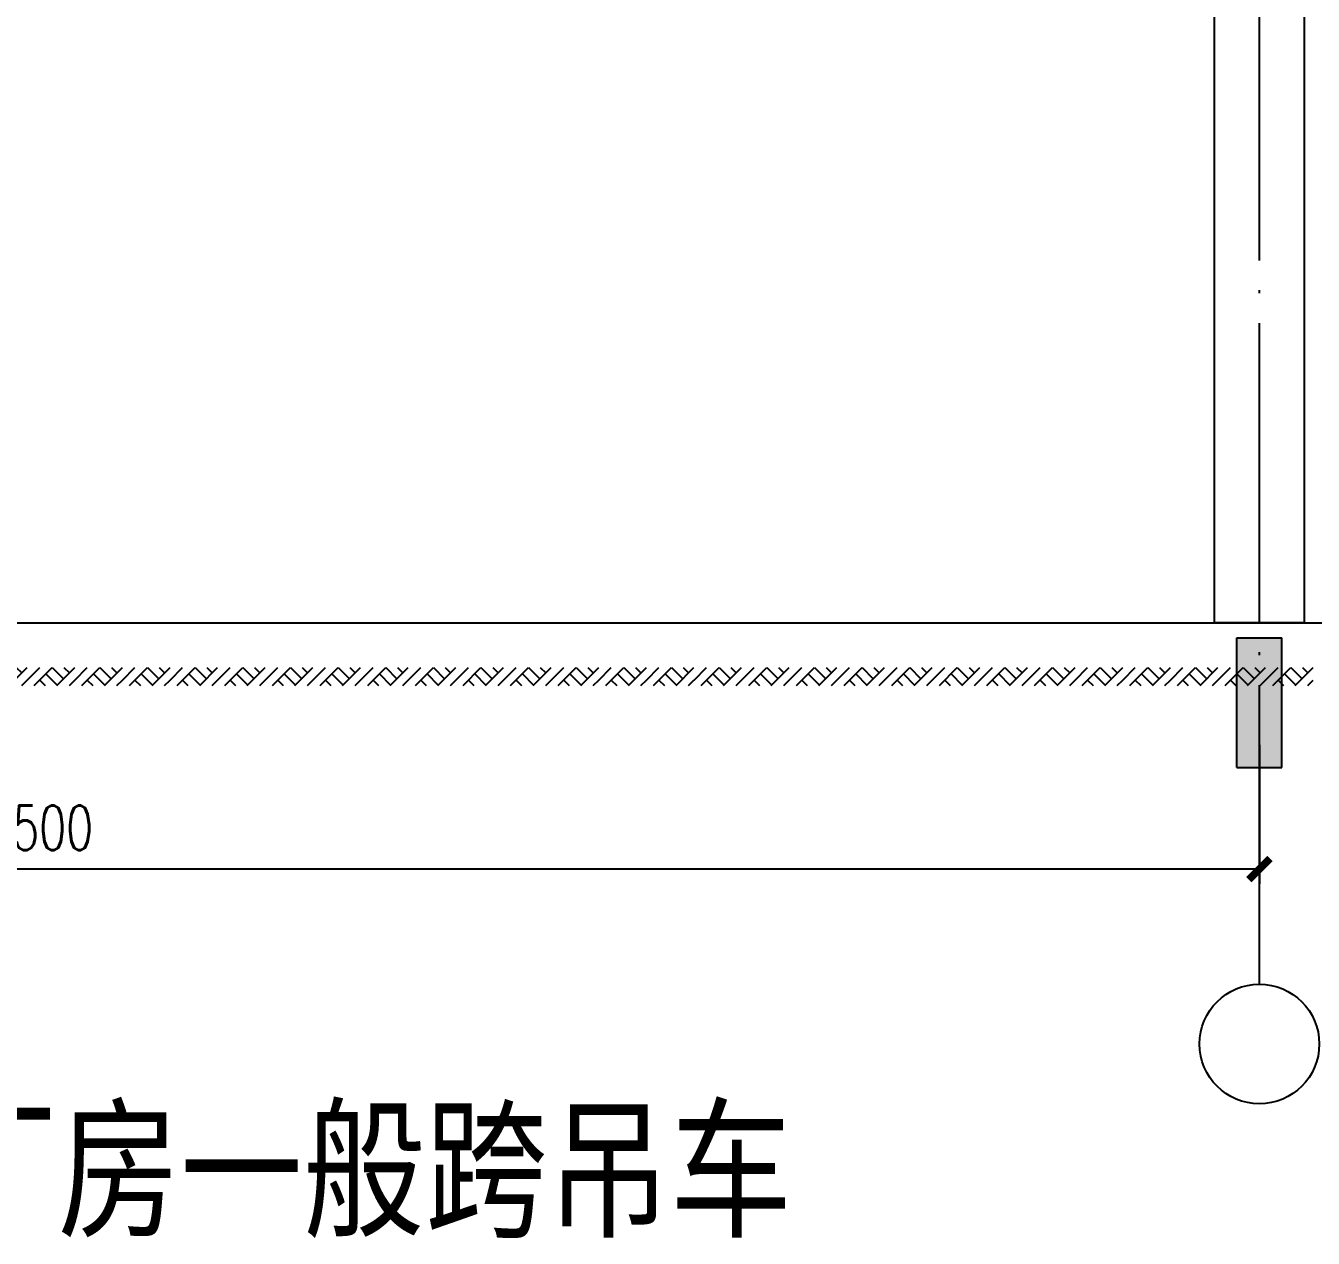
# Model space of a CAD drawing. Extents: x -1201378 to 2367219, y -619313 to 244905.
# Drawn here: x 1264076 to 1272686, y 131167 to 139275 of the extents above; entities that cross this region are included whole.
import ezdxf
from ezdxf.enums import TextEntityAlignment as Align

# ---------------------------------------------------------------- set-up
doc = ezdxf.new("R2010")
doc.units = 0
doc.header["$LTSCALE"] = 1000
doc.linetypes.add('DOTE', pattern=[2.42, 2, -0.2, 0.02, -0.2])
doc.layers.get('0').update_dxf_attribs({"linetype": 'CONTINUOUS'})
doc.layers.get('Defpoints').update_dxf_attribs({"linetype": 'CONTINUOUS'})
for name, color, linetype in [('A-AXIS-D', 1, 'CONTINUOUS'), ('A-AXIS-DOTE', 14, 'DOTE'), ('A-HATCH-1', 252, 'CONTINUOUS'), ('AS-COLN', 6, 'CONTINUOUS'), ('COLUMN', 9, 'CONTINUOUS'), ('PUB_HATCH', 8, 'CONTINUOUS'), ('S-TEXT', 21, 'CONTINUOUS')]:
    doc.layers.add(name, color=color, linetype=linetype)
doc.styles.add('_TCH_DIM_T3', font='SIMPLEX', dxfattribs={"width": 0.705882, "bigfont": 'GBCBIG'})
doc.styles.add('黑体', font='simhei.ttf', dxfattribs={"width": 0.8})
doc.dimstyles.new('_TCH_ARCH&&100', dxfattribs={"dimtxt": 297.5, "dimasz": 100, "dimexe": 100, "dimexo": 100, "dimgap": 126.25, "dimtad": 1, "dimdec": 0, "dimzin": 0, "dimdsep": 46, "dimtxsty": '_TCH_DIM_T3', "dimblk": 'ARCHTICK', "dimcen": 0.09, "dimclrt": 7, "dimazin": 2, "dimtfac": 1, "dimtdec": 0, "dimtix": 1, "dimtmove": 2, "dimatfit": 3, "dimfxl": 30, "dimtolj": 1, "dimtzin": 0, "dimarcsym": 0})

# ---------------------------------------------------------------- blocks, each defined once
blk = doc.blocks.new('_ArchTick')
at = {"color": 0, "linetype": 'ByBlock', "const_width": 0.5}
blk.add_lwpolyline([(-0.707, -0.707), (0.707, 0.707)], dxfattribs=at)
blk = doc.blocks.new('*D6655')
at = {"layer": 'A-AXIS-D', "color": 0, "lineweight": -2, "transparency": 16777216}
for p, q in [((1255825.6, 134466), (1255825.6, 133536.7)), ((1272325.6, 134466), (1272325.6, 133536.7)), ((1255825.6, 133636.7), (1272325.6, 133636.7))]:
    blk.add_line(p, q, dxfattribs=at)
at = {"layer": 'Defpoints', "color": 0, "transparency": 16777216}
for p in [(1255825.6, 134566), (1272325.6, 134566), (1272325.6, 133636.7)]:
    blk.add_point(p, dxfattribs=at)
at = {"layer": 'A-AXIS-D', "color": 0, "lineweight": -2, "transparency": 16777216, "xscale": 100, "yscale": 100, "zscale": 100, "rotation": 180}
blk.add_blockref('_ArchTick', (1255825.6, 133636.7), dxfattribs=at)
at = {"layer": 'A-AXIS-D', "color": 0, "lineweight": -2, "transparency": 16777216, "xscale": 100, "yscale": 100, "zscale": 100}
blk.add_blockref('_ArchTick', (1272325.6, 133636.7), dxfattribs=at)
at = {"layer": 'A-AXIS-D', "color": 7, "transparency": 16777216, "insert": (1264075.6, 133911.7), "char_height": 297.5, "attachment_point": 5, "style": '_TCH_DIM_T3'}
blk.add_mtext('\\A1;16500', dxfattribs=at)
blk = doc.blocks.new('$LinePat$素土夯实')
at = {"color": 0}
for p, q in [((0, -210), (210, 0)), ((120, -300), (420, 0)), ((420, 0), (608, -188)), ((495, -300), (795, 0)), ((615, 0), (705, -90)), ((210, -210), (300, -300)), ((315, -105), (502, -293)), ((705, -300), (795, -210))]:
    blk.add_line(p, q, dxfattribs=at)

msp = doc.modelspace()

# ---------------------------------------------------------------- hatches: boundary and pattern name
at = {"layer": 'PUB_HATCH'}
msp.add_hatch(color=256, dxfattribs=at).paths.add_polyline_path([(1272475.6, 134315.8), (1272475.6, 135183.3), (1272175.6, 135183.3), (1272175.6, 134315.8)])

# ---------------------------------------------------------------- linework, layer by layer
at = {"layer": 'A-AXIS-D'}
msp.add_circle((1272325.6, 132466.4), 400, dxfattribs=at)
at = {"layer": 'A-AXIS-DOTE'}
msp.add_line((1272325.6, 132866.4), (1272325.6, 146983.3), dxfattribs=at)
at = {"layer": 'A-HATCH-1'}
msp.add_line((1254161.8, 135283.3), (1274595.6, 135283.3), dxfattribs=at)
at = {"layer": 'AS-COLN'}
for p, q in [((1272175.6, 134315.8), (1272175.6, 135183.3)), ((1272175.6, 135183.3), (1272475.6, 135183.3)), ((1272475.6, 134315.8), (1272475.6, 135183.3)), ((1272175.6, 134315.8), (1272475.6, 134315.8))]:
    msp.add_line(p, q, dxfattribs=at)
at = {"layer": 'COLUMN'}
msp.add_lwpolyline([(1272625.6, 146983.3), (1272625.6, 135283.3), (1272025.6, 135283.3), (1272025.6, 146983.3), (1272625.6, 146983.3)], dxfattribs=at)

# ---------------------------------------------------------------- block references
at = {"layer": 'A-HATCH-1', "xscale": 0.4006927353938229, "yscale": 0.4, "zscale": 0.4}
for p in [(1263766.1, 134983.3), (1264084.7, 134983.3), (1264403.2, 134983.3), (1264721.8, 134983.3), (1265040.3, 134983.3), (1265358.9, 134983.3), (1265677.4, 134983.3), (1265996, 134983.3), (1266314.5, 134983.3), (1266633.1, 134983.3), (1266951.6, 134983.3), (1267270.2, 134983.3), (1267588.7, 134983.3), (1267907.3, 134983.3), (1268225.8, 134983.3), (1268544.4, 134983.3), (1268862.9, 134983.3), (1269181.5, 134983.3), (1269500, 134983.3), (1269818.6, 134983.3), (1270137.1, 134983.3), (1270455.7, 134983.3), (1270774.2, 134983.3), (1271092.8, 134983.3), (1271411.3, 134983.3), (1271729.9, 134983.3), (1272048.5, 134983.3), (1272367, 134983.3)]:
    msp.add_blockref('$LinePat$素土夯实', p, dxfattribs=at)

# ---------------------------------------------------------------- texts
at = {"layer": 'S-TEXT', "style": '黑体', "width": 0.8}
msp.add_text('1号厂房一般跨吊车', height=750, dxfattribs=at).set_placement((1265723.5, 131028.3), align=Align.BOTTOM_CENTER)

# ---------------------------------------------------------------- dimensions: what is measured, and where the dimension line sits
at = {"layer": 'A-AXIS-D'}
dim = msp.add_linear_dim(base=(1272325.6, 133636.7), p1=(1255825.6, 134566), p2=(1272325.6, 134566), angle=0, dimstyle='_TCH_ARCH&&100', override={"dimgap": 0}, dxfattribs=at)
dim.commit()
dim.dimension.update_dxf_attribs({"geometry": '*D6655', "text_midpoint": (1264075.6, 133911.7), "dimtype": 161})

doc.saveas('drawing.dxf')
